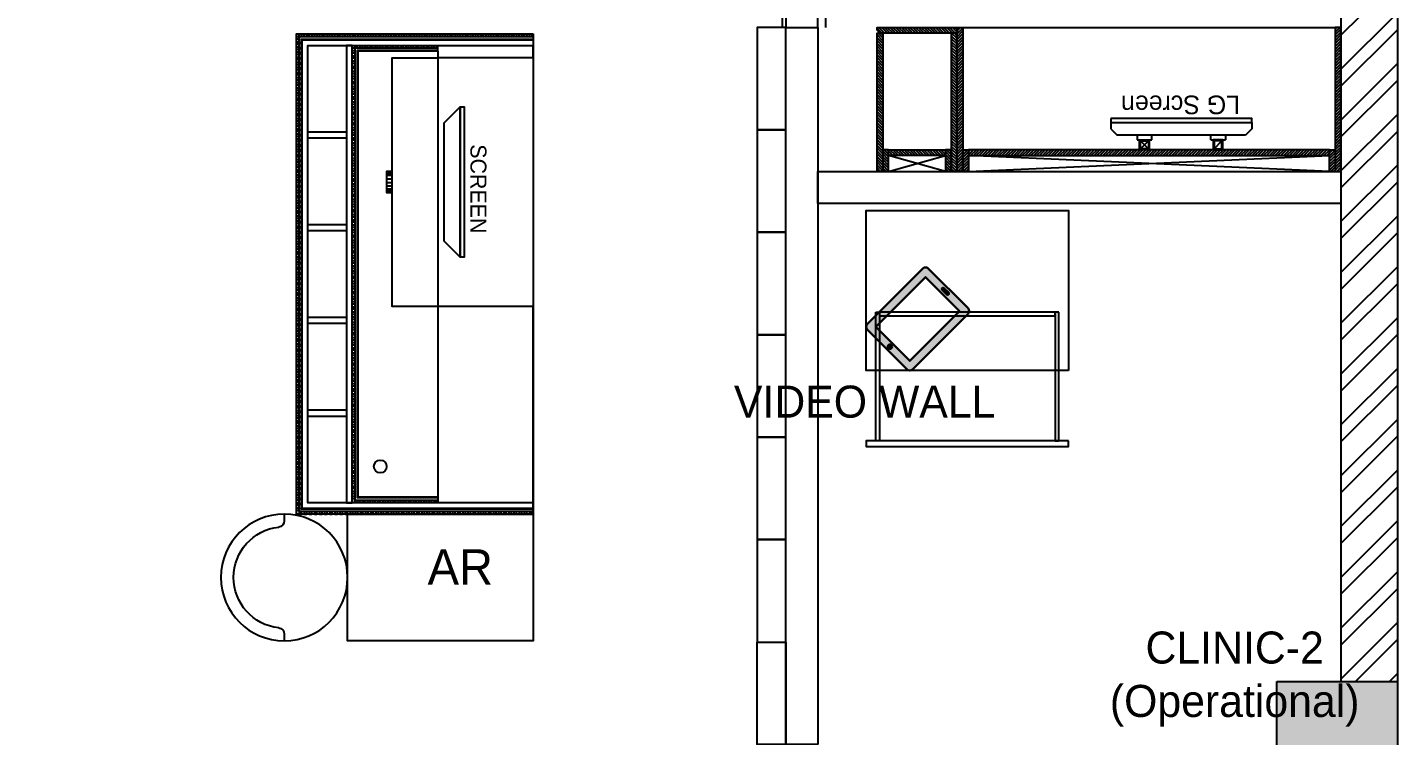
# Model space of a CAD drawing. Header units: millimetres. Extents: x 4444 to 22055, y -867352 to -858363.
# Drawn here: x 17531 to 21814, y -862968 to -860756 of the extents above; entities that cross this region are included whole.
import ezdxf

# ---------------------------------------------------------------- set-up
doc = ezdxf.new("R2010")
doc.units = ezdxf.units.MM
for name, pattern in [('a_p6_plan_L18$0$HIDDEN', [0]), ('ACAD_ISO03W100', [0]), ('HIDDEN2', [0]), ('ZIGZAG', [0])]:
    doc.linetypes.add(name, pattern=pattern)
for name, color, linetype in [('A-WALL-MASY', 1, 'Continuous'), ('Column', 243, 'Continuous'), ('Column hatch', 8, 'Continuous'), ('curtain', 144, 'Continuous'), ('dimensions', 149, 'Continuous'), ('Floor-Unit', 1, 'Continuous'), ('LENS_CURTAIN', 5, 'a_p6_plan_L18$0$HIDDEN'), ('LENS_FURNITURE', 13, 'Continuous'), ('LENS_PARTITION', 21, 'Continuous'), ('LENS_TEXT', 31, 'HIDDEN2'), ('LK-FLUTTED FINISH', 20, 'Continuous'), ('LN-ELEVATION-1', 81, 'Continuous'), ('LN-ELEVATION-2', 103, 'Continuous'), ('LN-ELEVATION-3', 125, 'a_p6_plan_L18$0$HIDDEN'), ('LN-ELEVATION-5', 167, 'Continuous'), ('LN-HATCH', 251, 'Continuous'), ('Screen', 1, 'Continuous'), ('Text Format', 7, 'Continuous'), ('TV', 3, 'Continuous'), ('wall hatch', 22, 'Continuous')]:
    doc.layers.add(name, color=color, linetype=linetype)
pattern_1 = [(44.99999999999998, (35858.5, -100655.3575484328), (-4.41941738241592, 4.419417382415923), [])]

# ---------------------------------------------------------------- blocks, each defined once
blk = doc.blocks.new('awefqwf')
at = {"layer": 'Column hatch'}
h = blk.add_hatch(color=256, dxfattribs=at)
h.dxf.hatch_style = 1
h.paths.add_polyline_path([(-4403, -8989), (-3393, -8989), (-3393, -8439), (-4403, -8439)])
h.paths.add_polyline_path([(-377, -4885), (0, -4885), (0, -4436), (-377, -4436)])
h.paths.add_polyline_path([(-684, -443), (0, -443), (0, 0), (-684, 0)])
h.paths.add_polyline_path([(-4254, -582), (-3474, -582), (-3474, 0), (-4254, 0)])
h.paths.add_polyline_path([(-9029, -617), (-8338, -617), (-8338, 0), (-9029, 0)])
h.paths.add_polyline_path([(-13667, -615), (-12948, -615), (-12948, -2.328306e-10), (-13667, -2.328306e-10)])
h.paths.add_polyline_path([(-13655, -6646), (-13124, -6646), (-13124, -6185), (-13655, -6185)])
at = {"layer": 'wall hatch'}
h = blk.add_hatch(dxfattribs=at)
h.set_pattern_fill('ANSI32', color=256, scale=300, angle=-0.1300000000000173)
h.set_pattern_definition([(44.86999999999998, (-16178221.8551124, 1096019.62059955), (-79.36881615726077, 79.72980008625973), []), (44.86999999999998, (-16178168.82224041, 1096019.500271574), (-79.36881615726077, 79.72980008625973), [])])
h.paths.add_polyline_path([(-13124, -6636), (-8523, -6636), (-8523, -6455), (-6255, -6455), (-6255, -7141), (-5150, -7141), (-5150, -8989), (-4403, -8989), (-4403, -8776), (-4920, -8776), (-4920, -7019), (-4275, -7019), (-4275, -6225), (-4375, -6225), (-4375, -6911), (-6025, -6911), (-6025, -6225), (-8753, -6225), (-8753, -6406), (-13124, -6406)])
h.paths.add_polyline_path([(-3615, -8439), (-3393, -8439), (-3393, -6225), (-3615, -6225)])
h.paths.add_polyline_path([(-3393, -8989), (0, -8989), (0, -4885), (-230, -4885), (-230, -8759), (-3393, -8759)])
h.paths.add_polyline_path([(-177, -4436), (0, -4436), (0, -443), (-177, -443)])
h.paths.add_polyline_path([(-8338, -286), (-4254, -286), (-4254, 0), (-8338, 0)])
h.paths.add_polyline_path([(-12948, -307), (-9029, -307), (-9029, 0), (-12948, -2.328306e-10)])
h.paths.add_polyline_path([(-3474, -230), (-684, -230), (-684, 0), (-3474, 0)])
at = {"layer": 'A-WALL-MASY'}
for p, q in [((-177, -443), (-177, -4436)), ((0, -443), (0, -4436))]:
    blk.add_line(p, q, dxfattribs=at)
at = {"layer": 'Column'}
blk.add_lwpolyline([(-377, -4436), (0, -4436), (0, -4885), (-377, -4885)], close=True, dxfattribs=at)
blk = doc.blocks.new('Chair')
at = {"layer": 'Floor-Unit', "ltscale": 100}
for p, q in [((587017.1812756595, -21249.19291745766), (586990.7880734093, -21249.19291745766)), ((587490.7880734095, -21249.19291745766), (587464.3948711595, -21249.19291745766))]:
    blk.add_line(p, q, dxfattribs=at)
blk.add_circle((587240.7880734095, -21249.19291745771), 250, dxfattribs=at)
for centre, radius, start, end in [((587017.1812756595, -21274.19291745767), 25, 6.37937020842336, 90), ((587464.3948711595, -21274.19291745767), 25, 90, 173.6206297915766), ((587240.7880734095, -21249.19291745771), 200, 186.3793702084324, 353.6206297915686)]:
    blk.add_arc(centre, radius, start, end, dxfattribs=at)
blk = doc.blocks.new('POS1500')
at = {"layer": 'Defpoints'}
blk.add_lwpolyline([(-749.9999999962783, 298.0000000006077), (749.9999999999962, 298.0000000006077), (750, -442), (-749.9999999962747, -442)], close=True, dxfattribs=at)
at = {"layer": 'LN-ELEVATION-1', "ltscale": 0.5}
for points in [[(-695.9999999981374, 0), (-713.9999999962746, 0)], [(-705.9999999981374, 0), (-705.9999999981374, -260), (706, -260), (706, 0)], [(-697.9999999981374, 0), (-697.9999999981374, -252), (698, -252), (698, 0)], [(-695.9999999981374, 0), (-695.9999999981374, -250), (696, -250), (696, 0)], [(-695.9999999981374, 0), (696, 0)], [(696, 0), (714, 0)]]:
    blk.add_lwpolyline(points, dxfattribs=at)
for points in [[(714, 0), (714, -4), (706, -4), (706, 0)], [(-706, -4), (-706, -12), (-714, -12), (-714, -4)], [(-706, -20), (-706, -28), (-714, -28), (-714, -20)], [(-706, -36), (-706, -44), (-714, -44), (-714, -36)], [(714, -12), (714, -20), (706, -20), (706, -12)], [(714, -28), (714, -36), (706, -36), (706, -28)], [(-706, -52), (-706, -60), (-714, -60), (-714, -52)], [(-706, -68), (-706, -76), (-714, -76), (-714, -68)], [(-706, -84), (-706, -92), (-714, -92), (-714, -84)], [(713.9999996032566, -44), (713.9999996032566, -52), (705.9999996032566, -52), (705.9999996032566, -44)], [(714, -60), (714, -68), (706, -68), (706, -60)], [(714, -76), (714, -84), (706, -84), (706, -76)], [(-706, -100), (-706, -108), (-714, -108), (-714, -100)], [(-706, -116), (-706, -124), (-714, -124), (-714, -116)], [(713.9999996032566, -92), (713.9999996032566, -100), (705.9999996032566, -100), (705.9999996032566, -92)], [(714, -108), (714, -116), (706, -116), (706, -108)], [(714, -124), (714, -132), (706, -132), (706, -124)], [(-706, -132), (-706, -140), (-714, -140), (-714, -132)], [(-706, -148), (-706, -156), (-714, -156), (-714, -148)], [(-706, -164), (-706, -172), (-714, -172), (-714, -164)], [(713.9999996032566, -140), (713.9999996032566, -148), (705.9999996032566, -148), (705.9999996032566, -140)], [(714, -156), (714, -164), (706, -164), (706, -156)], [(-706, -180), (-706, -188), (-714, -188), (-714, -180)], [(-706, -196), (-706, -204), (-714, -204), (-714, -196)], [(-706, -212), (-706, -220), (-714, -220), (-714, -212)], [(714, -172), (714, -180), (706, -180), (706, -172)], [(713.9999996032566, -188), (713.9999996032566, -196), (705.9999996032566, -196), (705.9999996032566, -188)], [(714, -204), (714, -212), (706, -212), (706, -204)], [(-706, -228), (-706, -236), (-714, -236), (-714, -228)], [(-706, -244), (-706, -252), (-714, -252), (-714, -244)], [(714, -220), (714, -228), (706, -228), (706, -220)], [(713.9999996032566, -236), (713.9999996032566, -244), (705.9999996032566, -244), (705.9999996032566, -236)], [(713.9999996032566, -252), (713.9999996032566, -260), (705.9999996032566, -260), (705.9999996032566, -252)], [(-706, -260), (-706, -268), (-714, -268), (-714, -260)], [(-690.0000000018626, -260), (-690.0000000018626, -268), (-698.0000000018626, -268), (-698.0000000018626, -260)], [(-674.0000000055879, -260), (-674.0000000055879, -268), (-682.0000000055879, -268), (-682.0000000055879, -260)], [(-658.0000000093132, -260), (-658.0000000093132, -268), (-666.0000000093132, -268), (-666.0000000093132, -260)], [(-642.0000000130385, -260), (-642.0000000130385, -268), (-650.0000000130385, -268), (-650.0000000130385, -260)], [(-626.0000000167638, -260), (-626.0000000167638, -268), (-634.0000000167638, -268), (-634.0000000167638, -260)], [(-610.000000020489, -260), (-610.000000020489, -268), (-618.000000020489, -268), (-618.000000020489, -260)], [(-594.0000000242143, -260), (-594.0000000242143, -268), (-602.0000000242143, -268), (-602.0000000242143, -260)], [(-578.0000000279397, -260), (-578.0000000279397, -268), (-586.0000000279397, -268), (-586.0000000279397, -260)], [(-562.0000000316649, -260), (-562.0000000316649, -268), (-570.0000000316649, -268), (-570.0000000316649, -260)], [(-546.0000000353901, -260), (-546.0000000353901, -268), (-554.0000000353901, -268), (-554.0000000353901, -260)], [(-530.0000000391155, -260), (-530.0000000391155, -268), (-538.0000000391155, -268), (-538.0000000391155, -260)], [(-514.0000000428408, -260), (-514.0000000428408, -268), (-522.0000000428408, -268), (-522.0000000428408, -260)], [(-498.0000000465661, -260), (-498.0000000465661, -268), (-506.0000000465661, -268), (-506.0000000465661, -260)], [(-482.0000000502914, -260), (-482.0000000502914, -268), (-490.0000000502914, -268), (-490.0000000502914, -260)], [(-466.0000000540167, -260), (-466.0000000540167, -268), (-474.0000000540167, -268), (-474.0000000540167, -260)], [(-450.0000000577419, -260), (-450.0000000577419, -268), (-458.0000000577419, -268), (-458.0000000577419, -260)], [(-434.0000000614672, -260), (-434.0000000614672, -268), (-442.0000000614672, -268), (-442.0000000614672, -260)], [(-418.0000000651926, -260), (-418.0000000651926, -268), (-426.0000000651926, -268), (-426.0000000651926, -260)], [(-402.0000000689178, -260), (-402.0000000689178, -268), (-410.0000000689179, -268), (-410.0000000689179, -260)], [(-386.0000000726432, -260), (-386.0000000726432, -268), (-394.0000000726432, -268), (-394.0000000726432, -260)], [(-370.0000000763684, -260), (-370.0000000763684, -268), (-378.0000000763684, -268), (-378.0000000763684, -260)], [(-354.0000000800938, -260), (-354.0000000800938, -268), (-362.0000000800938, -268), (-362.0000000800938, -260)], [(-338.000000083819, -260), (-338.000000083819, -268), (-346.000000083819, -268), (-346.000000083819, -260)], [(-322.0000000875443, -260), (-322.0000000875443, -268), (-330.0000000875443, -268), (-330.0000000875443, -260)], [(-306.0000000912696, -260), (-306.0000000912696, -268), (-314.0000000912696, -268), (-314.0000000912696, -260)], [(-290.0000000949949, -260), (-290.0000000949949, -268), (-298.0000000949949, -268), (-298.0000000949949, -260)], [(-274.0000000987202, -260), (-274.0000000987202, -268), (-282.0000000987202, -268), (-282.0000000987202, -260)], [(-258.0000001024455, -260), (-258.0000001024455, -268), (-266.0000001024455, -268), (-266.0000001024455, -260)], [(-242.0000001061708, -260), (-242.0000001061708, -268), (-250.0000001061708, -268), (-250.0000001061708, -260)], [(-226.0000001098961, -260), (-226.0000001098961, -268), (-234.0000001098961, -268), (-234.0000001098961, -260)], [(-210.0000001136213, -260), (-210.0000001136213, -268), (-218.0000001136213, -268), (-218.0000001136213, -260)], [(-194.0000001173466, -260), (-194.0000001173466, -268), (-202.0000001173467, -268), (-202.0000001173467, -260)], [(-178.0000001210719, -260), (-178.0000001210719, -268), (-186.0000001210719, -268), (-186.0000001210719, -260)], [(-162.0000001247972, -260), (-162.0000001247972, -268), (-170.0000001247972, -268), (-170.0000001247972, -260)], [(-146.0000001285225, -260), (-146.0000001285225, -268), (-154.0000001285225, -268), (-154.0000001285225, -260)], [(-130.0000001322478, -260), (-130.0000001322478, -268), (-138.0000001322478, -268), (-138.0000001322478, -260)], [(-114.0000001359731, -260), (-114.0000001359731, -268), (-122.0000001359731, -268), (-122.0000001359731, -260)], [(-98.00000013969839, -260), (-98.00000013969839, -268), (-106.0000001396984, -268), (-106.0000001396984, -260)], [(-82.00000014342368, -260), (-82.00000014342368, -268), (-90.00000014342368, -268), (-90.00000014342368, -260)], [(-66.00000014714897, -260), (-66.00000014714897, -268), (-74.00000014714897, -268), (-74.00000014714897, -260)], [(-50.00000015087426, -260), (-50.00000015087426, -268), (-58.00000015087426, -268), (-58.00000015087426, -260)], [(-34.00000015459955, -260), (-34.00000015459955, -268), (-42.00000015459955, -268), (-42.00000015459955, -260)], [(-18.00000015832484, -260), (-18.00000015832484, -268), (-26.00000015832484, -268), (-26.00000015832484, -260)], [(-2.000000162050127, -260), (-2.000000162050127, -268), (-10.00000016205013, -268), (-10.00000016205013, -260)], [(13.99999983422458, -260), (13.99999983422458, -268), (5.999999834224581, -268), (5.999999834224581, -260)], [(29.99999983049929, -260), (29.99999983049929, -268), (21.99999983049929, -268), (21.99999983049929, -260)], [(45.999999826774, -260), (45.999999826774, -268), (37.999999826774, -268), (37.999999826774, -260)], [(61.99999982304871, -260), (61.99999982304871, -268), (53.99999982304871, -268), (53.99999982304871, -260)], [(77.99999981932342, -260), (77.99999981932342, -268), (69.99999981932342, -268), (69.99999981932342, -260)], [(93.99999981559814, -260), (93.99999981559814, -268), (85.99999981559813, -268), (85.99999981559813, -260)], [(109.9999998118728, -260), (109.9999998118728, -268), (101.9999998118728, -268), (101.9999998118728, -260)], [(125.9999998081475, -260), (125.9999998081475, -268), (117.9999998081475, -268), (117.9999998081475, -260)], [(141.9999998044222, -260), (141.9999998044222, -268), (133.9999998044222, -268), (133.9999998044222, -260)], [(157.9999998006969, -260), (157.9999998006969, -268), (149.999999800697, -268), (149.999999800697, -260)], [(173.9999997969716, -260), (173.9999997969716, -268), (165.9999997969717, -268), (165.9999997969717, -260)], [(189.9999997932464, -260), (189.9999997932464, -268), (181.9999997932464, -268), (181.9999997932464, -260)], [(205.9999997895211, -260), (205.9999997895211, -268), (197.9999997895211, -268), (197.9999997895211, -260)], [(221.9999997857958, -260), (221.9999997857958, -268), (213.9999997857958, -268), (213.9999997857958, -260)], [(237.9999997820705, -260), (237.9999997820705, -268), (229.9999997820705, -268), (229.9999997820705, -260)], [(253.9999997783452, -260), (253.9999997783452, -268), (245.9999997783452, -268), (245.9999997783452, -260)], [(269.9999997746199, -260), (269.9999997746199, -268), (261.9999997746199, -268), (261.9999997746199, -260)], [(285.9999997708946, -260), (285.9999997708946, -268), (277.9999997708947, -268), (277.9999997708947, -260)], [(301.9999997671694, -260), (301.9999997671694, -268), (293.9999997671693, -268), (293.9999997671693, -260)], [(317.9999997634441, -260), (317.9999997634441, -268), (309.9999997634441, -268), (309.9999997634441, -260)], [(333.9999997597188, -260), (333.9999997597188, -268), (325.9999997597188, -268), (325.9999997597188, -260)], [(349.9999997559935, -260), (349.9999997559935, -268), (341.9999997559935, -268), (341.9999997559935, -260)], [(365.9999997522682, -260), (365.9999997522682, -268), (357.9999997522682, -268), (357.9999997522682, -260)], [(381.9999997485429, -260), (381.9999997485429, -268), (373.9999997485429, -268), (373.9999997485429, -260)], [(397.9999997448176, -260), (397.9999997448176, -268), (389.9999997448176, -268), (389.9999997448176, -260)], [(413.9999997410923, -260), (413.9999997410923, -268), (405.9999997410923, -268), (405.9999997410923, -260)], [(429.999999737367, -260), (429.999999737367, -268), (421.999999737367, -268), (421.999999737367, -260)], [(445.9999997336417, -260), (445.9999997336417, -268), (437.9999997336417, -268), (437.9999997336417, -260)], [(461.9999997299164, -260), (461.9999997299164, -268), (453.9999997299164, -268), (453.9999997299164, -260)], [(477.9999997261911, -260), (477.9999997261911, -268), (469.9999997261911, -268), (469.9999997261911, -260)], [(493.9999997224658, -260), (493.9999997224658, -268), (485.9999997224658, -268), (485.9999997224658, -260)], [(509.9999997187405, -260), (509.9999997187405, -268), (501.9999997187405, -268), (501.9999997187405, -260)], [(525.9999997150153, -260), (525.9999997150153, -268), (517.9999997150153, -268), (517.9999997150153, -260)], [(541.99999971129, -260), (541.99999971129, -268), (533.99999971129, -268), (533.99999971129, -260)], [(557.9999997075646, -260), (557.9999997075646, -268), (549.9999997075646, -268), (549.9999997075646, -260)], [(573.9999997038394, -260), (573.9999997038394, -268), (565.9999997038394, -268), (565.9999997038394, -260)], [(589.9999997001141, -260), (589.9999997001141, -268), (581.9999997001141, -268), (581.9999997001141, -260)], [(605.9999996963888, -260), (605.9999996963888, -268), (597.9999996963888, -268), (597.9999996963888, -260)], [(621.9999996926636, -260), (621.9999996926636, -268), (613.9999996926636, -268), (613.9999996926636, -260)], [(637.9999996889381, -260), (637.9999996889381, -268), (629.9999996889383, -268), (629.9999996889383, -260)], [(653.9999996852129, -260), (653.9999996852129, -268), (645.9999996852129, -268), (645.9999996852129, -260)], [(669.9999996814876, -260), (669.9999996814876, -268), (661.9999996814876, -268), (661.9999996814876, -260)], [(685.9999996777624, -260), (685.9999996777624, -268), (677.9999996777624, -268), (677.9999996777624, -260)], [(701.9999996740371, -260), (701.9999996740371, -268), (693.9999996740371, -268), (693.9999996740371, -260)]]:
    blk.add_lwpolyline(points, close=True, dxfattribs=at)
at = {"layer": 'LN-ELEVATION-3', "color": 13, "ltscale": 0.5, "true_color": 0xff5252}
for p, q in [((-318.0166578367352, -143), (-318.0166578367352, -161)), ((-316.1554839015007, -143), (-316.1554839015007, -161)), ((-312.1203143764287, -143), (-312.1203143764287, -161)), ((-307.9157681781798, -143), (-307.9157681781798, -161)), ((-297.0096828117966, -143), (-297.0096828117966, -161)), ((-285.5783984493464, -143), (-285.5783984493464, -161)), ((-274.5410133339465, -143), (-274.5410133339465, -161)), ((-264.814656207338, -143), (-264.814656207338, -161)), ((-259.0332000274211, -143), (-259.0332000274211, -161)), ((-256.5952919460833, -143), (-256.5952919460833, -161))]:
    blk.add_line(p, q, dxfattribs=at)
at = {"layer": 'LN-ELEVATION-3', "linetype": 'ByBlock', "ltscale": 0.5}
for points in [[(-741.9999999962747, 294), (-741.9999999962747, 286), (-749.9999999962747, 286), (-749.9999999962747, 294)], [(-741.9999999962747, 278), (-741.9999999962747, 270), (-749.9999999962747, 270), (-749.9999999962747, 278)], [(-741.9999999962747, 262), (-741.9999999962747, 254), (-749.9999999962747, 254), (-749.9999999962747, 262)], [(742, 294), (742, 286), (750, 286), (750, 294)], [(742, 278), (742, 270), (750, 270), (750, 278)], [(742, 262), (742, 254), (750, 254), (750, 262)], [(-741.9999999981374, 246), (-741.9999999981374, 238), (-749.9999999981374, 238), (-749.9999999981374, 246)], [(-741.9999999981374, 230), (-741.9999999981374, 222), (-749.9999999981374, 222), (-749.9999999981374, 230)], [(742, 246), (742, 238), (750, 238), (750, 246)], [(742, 230), (742, 222), (750, 222), (750, 230)], [(-742, 214), (-742, 206), (-750, 206), (-750, 214)], [(-742, 198), (-742, 190), (-750, 190), (-750, 198)], [(-742, 182), (-742, 174), (-750, 174), (-750, 182)], [(742, 214), (742, 206), (750, 206), (750, 214)], [(742, 198), (742, 190), (750, 190), (750, 198)], [(742, 182), (742, 174), (750, 174), (750, 182)], [(-742, 166), (-742, 158), (-750, 158), (-750, 166)], [(-742, 150), (-742, 142), (-750, 142), (-750, 150)], [(-742, 134), (-742, 126), (-750, 126), (-750, 134)], [(742, 166), (742, 158), (750, 158), (750, 166)], [(742, 150), (742, 142), (750, 142), (750, 150)], [(742, 134), (742, 126), (750, 126), (750, 134)], [(-742, 118), (-742, 110), (-750, 110), (-750, 118)], [(-742, 102), (-742, 94), (-750, 94), (-750, 102)], [(-742, 86), (-742, 78), (-750, 78), (-750, 86)], [(742, 118), (742, 110), (750, 110), (750, 118)], [(742, 102), (742, 94), (750, 94), (750, 102)], [(742, 86), (742, 78), (750, 78), (750, 86)], [(-742, 70), (-742, 62), (-750, 62), (-750, 70)], [(-742, 54), (-742, 46), (-750, 46), (-750, 54)], [(742, 70), (742, 62), (750, 62), (750, 70)], [(742, 54), (742, 46), (750, 46), (750, 54)], [(-742, 38), (-742, 30), (-750, 30), (-750, 38)], [(-742, 22), (-742, 14), (-750, 14), (-750, 22)], [(-742, 6), (-742, -2), (-750, -2), (-750, 6)], [(742, 38), (742, 30), (750, 30), (750, 38)], [(742, 22), (742, 14), (750, 14), (750, 22)], [(742, 6), (742, -2), (750, -2), (750, 6)], [(-742, -10), (-742, -18), (-750, -18), (-750, -10)], [(-742, -26), (-742, -34), (-750, -34), (-750, -26)], [(-742, -42), (-742, -50), (-750, -50), (-750, -42)], [(742, -10), (742, -18), (750, -18), (750, -10)], [(742, -26), (742, -34), (750, -34), (750, -26)], [(742, -42), (742, -50), (750, -50), (750, -42)], [(-742, -58), (-742, -66), (-750, -66), (-750, -58)], [(-742, -74), (-742, -82), (-750, -82), (-750, -74)], [(742, -58), (742, -66), (750, -66), (750, -58)], [(742, -74), (742, -82), (750, -82), (750, -74)], [(-742, -90), (-742, -98), (-750, -98), (-750, -90)], [(-742, -106), (-742, -114), (-750, -114), (-750, -106)], [(-742, -122), (-742, -130), (-750, -130), (-750, -122)], [(742, -90), (742, -98), (750, -98), (750, -90)], [(742, -106), (742, -114), (750, -114), (750, -106)], [(742, -122), (742, -130), (750, -130), (750, -122)], [(-742, -138), (-742, -146), (-750, -146), (-750, -138)], [(-742, -154), (-742, -162), (-750, -162), (-750, -154)], [(-742, -170), (-742, -178), (-750, -178), (-750, -170)], [(742, -138), (742, -146), (750, -146), (750, -138)], [(742, -154), (742, -162), (750, -162), (750, -154)], [(742, -170), (742, -178), (750, -178), (750, -170)], [(-742, -186), (-742, -194), (-750, -194), (-750, -186)], [(-742, -202), (-742, -210), (-750, -210), (-750, -202)], [(742, -186), (742, -194), (750, -194), (750, -186)], [(742, -202), (742, -210), (750, -210), (750, -202)], [(-742, -218), (-742, -226), (-750, -226), (-750, -218)], [(-742, -234), (-742, -242), (-750, -242), (-750, -234)], [(-742, -250), (-742, -258), (-750, -258), (-750, -250)], [(742, -218), (742, -226), (750, -226), (750, -218)], [(742, -234), (742, -242), (750, -242), (750, -234)], [(742, -250), (742, -258), (750, -258), (750, -250)], [(-742, -266), (-742, -274), (-750, -274), (-750, -266)], [(-742, -282), (-742, -290), (-750, -290), (-750, -282)], [(-742, -298), (-742, -306), (-750, -306), (-750, -298)], [(714, -268), (-713.9999999981374, -268), (-713.9999999981374, -286), (714, -286)], [(-444.3999999985098, -286), (-424.3999999985098, -286), (-424.3999999985098, -406), (-444.3999999985098, -406)], [(-154.7999999988824, -286), (-134.7999999988824, -286), (-134.7999999988824, -406), (-154.7999999988824, -406)], [(134.800000000745, -286), (154.800000000745, -286), (154.800000000745, -406), (134.800000000745, -406)], [(424.4000000003725, -286), (444.4000000003724, -286), (444.4000000003724, -406), (424.4000000003725, -406)], [(742, -266), (742, -274), (750, -274), (750, -266)], [(742, -282), (742, -290), (750, -290), (750, -282)], [(742, -298), (742, -306), (750, -306), (750, -298)], [(-742, -314), (-742, -322), (-750, -322), (-750, -314)], [(-742, -330), (-742, -338), (-750, -338), (-750, -330)], [(742, -314), (742, -322), (750, -322), (750, -314)], [(742, -330), (742, -338), (750, -338), (750, -330)], [(-742, -346), (-742, -354), (-750, -354), (-750, -346)], [(-742, -362), (-742, -370), (-750, -370), (-750, -362)], [(-742, -378), (-742, -386), (-750, -386), (-750, -378)], [(742, -346), (742, -354), (750, -354), (750, -346)], [(742, -362), (742, -370), (750, -370), (750, -362)], [(742, -378), (742, -386), (750, -386), (750, -378)], [(-742, -394), (-742, -402), (-750, -402), (-750, -394)], [(-742, -410), (-742, -418), (-750, -418), (-750, -410)], [(-742, -426), (-742, -434), (-750, -434), (-750, -426)], [(742, -394), (742, -402), (750, -402), (750, -394)], [(742, -410), (742, -418), (750, -418), (750, -410)], [(742, -426), (742, -434), (750, -434), (750, -426)], [(-734, -434), (-734, -442), (-742, -442), (-742, -434)], [(-718, -434), (-718, -442), (-726, -442), (-726, -434)], [(-702, -434), (-702, -442), (-710, -442), (-710, -434)], [(-686, -434), (-686, -442), (-694, -442), (-694, -434)], [(-670, -434), (-670, -442), (-678, -442), (-678, -434)], [(-654, -434), (-654, -442), (-662, -442), (-662, -434)], [(-638, -434), (-638, -442), (-646, -442), (-646, -434)], [(-622, -434), (-622, -442), (-630, -442), (-630, -434)], [(-606, -434), (-606, -442), (-614, -442), (-614, -434)], [(-590, -434), (-590, -442), (-598, -442), (-598, -434)], [(-574, -434), (-574, -442), (-582, -442), (-582, -434)], [(-558, -434), (-558, -442), (-566, -442), (-566, -434)], [(-542, -434), (-542, -442), (-550, -442), (-550, -434)], [(-526, -434), (-526, -442), (-534, -442), (-534, -434)], [(-510, -434), (-510, -442), (-518, -442), (-518, -434)], [(-494, -434), (-494, -442), (-502, -442), (-502, -434)], [(-478, -434), (-478, -442), (-486, -442), (-486, -434)], [(-462, -434), (-462, -442), (-470, -442), (-470, -434)], [(-446, -434), (-446, -442), (-454, -442), (-454, -434)], [(-430, -434), (-430, -442), (-438, -442), (-438, -434)], [(-414, -434), (-414, -442), (-422, -442), (-422, -434)], [(-398, -434), (-398, -442), (-406, -442), (-406, -434)], [(-382, -434), (-382, -442), (-390, -442), (-390, -434)], [(-366, -434), (-366, -442), (-374, -442), (-374, -434)], [(-350, -434), (-350, -442), (-358, -442), (-358, -434)], [(-334, -434), (-334, -442), (-342, -442), (-342, -434)], [(-318, -434), (-318, -442), (-326, -442), (-326, -434)], [(-302, -434), (-302, -442), (-310, -442), (-310, -434)], [(-286, -434), (-286, -442), (-294, -442), (-294, -434)], [(-270, -434), (-270, -442), (-278, -442), (-278, -434)], [(-254, -434), (-254, -442), (-262, -442), (-262, -434)], [(-238, -434), (-238, -442), (-246, -442), (-246, -434)], [(-222, -434), (-222, -442), (-230, -442), (-230, -434)], [(-206, -434), (-206, -442), (-214, -442), (-214, -434)], [(-190, -434), (-190, -442), (-198, -442), (-198, -434)], [(-174, -434), (-174, -442), (-182, -442), (-182, -434)], [(-158, -434), (-158, -442), (-166, -442), (-166, -434)], [(-142, -434), (-142, -442), (-150, -442), (-150, -434)], [(-126, -434), (-126, -442), (-134, -442), (-134, -434)], [(-110, -434), (-110, -442), (-118, -442), (-118, -434)], [(-94, -434), (-94, -442), (-102, -442), (-102, -434)], [(-78, -434), (-78, -442), (-86, -442), (-86, -434)], [(-62, -434), (-62, -442), (-70, -442), (-70, -434)], [(-46, -434), (-46, -442), (-54, -442), (-54, -434)], [(-30, -434), (-30, -442), (-38, -442), (-38, -434)], [(-14, -434), (-14, -442), (-22, -442), (-22, -434)], [(2, -434), (2, -442), (-6, -442), (-6, -434)], [(18, -434), (18, -442), (10, -442), (10, -434)], [(34, -434), (34, -442), (26, -442), (26, -434)], [(50, -434), (50, -442), (42, -442), (42, -434)], [(66, -434), (66, -442), (58, -442), (58, -434)], [(82, -434), (82, -442), (74, -442), (74, -434)], [(98, -434), (98, -442), (90, -442), (90, -434)], [(114, -434), (114, -442), (106, -442), (106, -434)], [(130, -434), (130, -442), (122, -442), (122, -434)], [(146, -434), (146, -442), (138, -442), (138, -434)], [(162, -434), (162, -442), (154, -442), (154, -434)], [(178, -434), (178, -442), (170, -442), (170, -434)], [(194, -434), (194, -442), (186, -442), (186, -434)], [(210, -434), (210, -442), (202, -442), (202, -434)], [(226, -434), (226, -442), (218, -442), (218, -434)], [(242, -434), (242, -442), (234, -442), (234, -434)], [(258, -434), (258, -442), (250, -442), (250, -434)], [(274, -434), (274, -442), (266, -442), (266, -434)], [(290, -434), (290, -442), (282, -442), (282, -434)], [(306, -434), (306, -442), (298, -442), (298, -434)], [(322, -434), (322, -442), (314, -442), (314, -434)], [(338, -434), (338, -442), (330, -442), (330, -434)], [(354, -434), (354, -442), (346, -442), (346, -434)], [(370, -434), (370, -442), (362, -442), (362, -434)], [(386, -434), (386, -442), (378, -442), (378, -434)], [(402, -434), (402, -442), (394, -442), (394, -434)], [(418, -434), (418, -442), (410, -442), (410, -434)], [(434, -434), (434, -442), (426, -442), (426, -434)], [(450, -434), (450, -442), (442, -442), (442, -434)], [(466, -434), (466, -442), (458, -442), (458, -434)], [(482, -434), (482, -442), (474, -442), (474, -434)], [(498, -434), (498, -442), (490, -442), (490, -434)], [(514, -434), (514, -442), (506, -442), (506, -434)], [(530, -434), (530, -442), (522, -442), (522, -434)], [(546, -434), (546, -442), (538, -442), (538, -434)], [(562, -434), (562, -442), (554, -442), (554, -434)], [(578, -434), (578, -442), (570, -442), (570, -434)], [(594, -434), (594, -442), (586, -442), (586, -434)], [(610, -434), (610, -442), (602, -442), (602, -434)], [(626, -434), (626, -442), (618, -442), (618, -434)], [(642, -434), (642, -442), (634, -442), (634, -434)], [(658, -434), (658, -442), (650, -442), (650, -434)], [(674, -434), (674, -442), (666, -442), (666, -434)], [(690, -434), (690, -442), (682, -442), (682, -434)], [(706, -434), (706, -442), (698, -442), (698, -434)], [(722, -434), (722, -442), (714, -442), (714, -434)], [(738, -434), (738, -442), (730, -442), (730, -434)]]:
    blk.add_lwpolyline(points, close=True, dxfattribs=at)
for points in [[(742, 298), (742, -434), (-742, -434), (-741.9999999962747, 298)], [(-741.9999999962747, 298), (-713.9999999962746, 298)], [(734, 298), (734, -426), (-734, -426), (-733.9999999962746, 298)], [(732, 298), (732, -424), (-732, -424), (-731.9999999962747, 298)], [(-676, 298), (-713.9999999962746, 298)], [(714, 298), (714, -406), (-714, -406), (-713.9999999962746, 298)], [(-676, 298), (-676, 0)], [(714, 298.0000000011642), (101, 298.0000000006985)], [(742, 298), (714, 298)]]:
    blk.add_lwpolyline(points, dxfattribs=at)
at = {"layer": 'LN-ELEVATION-3', "ltscale": 0.5}
blk.add_lwpolyline([(101, 298.0000000006985), (101, 0)], dxfattribs=at)
at = {"layer": 'LN-ELEVATION-3', "color": 13, "ltscale": 0.5, "true_color": 0xff5252}
for points in [[(-52.5, 69.94398226519115), (-522.5, 69.94398226519115), (-522.5, 81.94398226519115), (-52.5, 81.94398226519115)], [(-102.5, 19.94398226519115), (-472.5, 19.94398226519115), (-522.5, 69.94398226519115), (-52.5, 69.94398226519115)], [(-255, -143), (-320, -143), (-320, -161), (-255, -161)]]:
    blk.add_lwpolyline(points, close=True, dxfattribs=at)
blk.add_lwpolyline([(101, 0), (101, -143), (-676, -143), (-676, 0)], dxfattribs=at)
blk.add_circle((601, -180.0994427369442), 20, dxfattribs=at)
at = {"layer": 'LN-ELEVATION-5', "ltscale": 0.5}
blk.add_lwpolyline([(-676, 298), (101, 298.0000000006985)], dxfattribs=at)
at = {"layer": 'LN-ELEVATION-3', "color": 13, "ltscale": 0.5, "true_color": 0xff5252, "insert": (-405.5994535386562, 151.776373407105), "char_height": 50, "attachment_point": 1}
blk.add_mtext_dynamic_manual_height_columns('SCREEN', width=12804.14671268733, gutter_width=12.5, heights=[0], dxfattribs=at)
blk = doc.blocks.new('CLINIC - CABINET SINK')
at = {"layer": 'LN-HATCH', "ltscale": 0.5}
h = blk.add_hatch(dxfattribs=at)
h.set_pattern_fill('ANSI31', color=256, scale=2)
h.set_pattern_definition([(45, (4052861.500382861, 1708016.355767586), (-4.490128060534575, 4.490128060534575), [])])
h.paths.add_polyline_path([(-563.359543572413, 156.9999999999999), (564.640456427587, 156.9999999999999), (564.640456427587, 174.9999999999999), (-563.359543572413, 174.9999999999999)])
h.paths.add_polyline_path([(582.6404564275869, 225), (600.6404564275869, 225), (600.6404564275869, -225), (582.6404564275869, -225)])
h.paths.add_polyline_path([(564.640456427587, 225), (582.6404564275869, 225), (582.6404564275869, 156.9999999999999), (564.640456427587, 156.9999999999999)])
h.paths.add_polyline_path([(-581.359543572413, 225), (-599.359543572413, 225), (-599.359543572413, -225), (-581.359543572413, -225)])
h.paths.add_polyline_path([(-581.359543572413, 225), (-563.359543572413, 225), (-563.359543572413, 156.9999999999999), (-581.359543572413, 156.9999999999999)])
at = {"layer": 'LN-ELEVATION-1', "ltscale": 0.5}
for points in [[(-581.359543572413, 225), (-599.359543572413, 225), (-599.359543572413, -225), (-581.359543572413, -225)], [(-581.359543572413, 225), (-563.359543572413, 225), (-563.359543572413, 156.9999999999999), (-581.359543572413, 156.9999999999999)], [(564.640456427587, 225), (582.6404564275869, 225), (582.6404564275869, 156.9999999999999), (564.640456427587, 156.9999999999999)], [(582.6404564275869, 225), (600.6404564275869, 225), (600.6404564275869, -225), (582.6404564275869, -225)], [(-563.359543572413, 156.9999999999999), (564.640456427587, 156.9999999999999), (564.640456427587, 174.9999999999999), (-563.359543572413, 174.9999999999999)]]:
    blk.add_lwpolyline(points, close=True, dxfattribs=at)
at = {"layer": 'LN-ELEVATION-2', "ltscale": 0.5}
blk.add_line((582.6404564275869, -225), (-581.359543572413, -225), dxfattribs=at)
at = {"layer": 'LN-HATCH', "ltscale": 0.5}
for p, q in [((564.640456427587, 225), (-563.359543572413, 174.9999999999999)), ((-563.359543572413, 225), (564.640456427587, 174.9999999999999))]:
    blk.add_line(p, q, dxfattribs=at)
blk = doc.blocks.new('CLINIC - MOP CLOSET')
at = {"layer": 'LN-HATCH', "ltscale": 0.5}
h = blk.add_hatch(dxfattribs=at)
h.set_pattern_fill('ANSI31', color=256, scale=50, angle=360)
h.set_pattern_definition(pattern_1)
h.paths.add_polyline_path([(-106.3595435724128, 216), (-124.3595435724128, 216), (-124.3595435724128, -216), (-106.3595435724128, -216)])
h = blk.add_hatch(dxfattribs=at)
h.set_pattern_fill('ANSI31', color=256, scale=50, angle=360)
h.set_pattern_definition(pattern_1)
h.paths.add_polyline_path([(-106.3595435724128, 216), (-88.3595435724128, 216), (-88.3595435724128, 148), (-106.3595435724128, 148)])
h = blk.add_hatch(dxfattribs=at)
h.set_pattern_fill('ANSI31', color=256, scale=50, angle=360)
h.set_pattern_definition(pattern_1)
h.paths.add_polyline_path([(89.6404564275872, 216), (107.6404564275872, 216), (107.6404564275872, 148), (89.6404564275872, 148)])
h = blk.add_hatch(dxfattribs=at)
h.set_pattern_fill('ANSI31', color=256, scale=50, angle=360)
h.set_pattern_definition(pattern_1)
h.paths.add_polyline_path([(107.6404564275872, 216), (125.6404564275872, 216), (125.6404564275872, -216), (107.6404564275872, -216)])
h = blk.add_hatch(dxfattribs=at)
h.set_pattern_fill('ANSI31', color=256, scale=50, angle=360)
h.set_pattern_definition(pattern_1)
h.paths.add_polyline_path([(-88.3595435724128, 148), (89.6404564275872, 148), (89.6404564275872, 166), (-88.3595435724128, 166)])
h = blk.add_hatch(dxfattribs=at)
h.set_pattern_fill('ANSI31', color=256, scale=50, angle=360)
h.set_pattern_definition([(44.99999999999998, (35894.5, -101037.3575484328), (-4.41941738241592, 4.419417382415923), [])])
h.paths.add_polyline_path([(-115.3595435724055, -216), (-124.3595435724128, -225), (-124.3595435724128, -234), (125.6404564275872, -234), (125.6404564275872, -216)])
at = {"layer": 'LN-ELEVATION-1', "ltscale": 0.5}
for points in [[(-106.3595435724128, 216), (-124.3595435724128, 216), (-124.3595435724128, -216), (-106.3595435724128, -216)], [(-106.3595435724128, 216), (-88.3595435724128, 216), (-88.3595435724128, 148), (-106.3595435724128, 148)], [(89.6404564275872, 216), (107.6404564275872, 216), (107.6404564275872, 148), (89.6404564275872, 148)], [(107.6404564275872, 216), (125.6404564275872, 216), (125.6404564275872, -216), (107.6404564275872, -216)], [(-88.3595435724128, 148), (89.6404564275872, 148), (89.6404564275872, 166), (-88.3595435724128, 166)], [(-124.3595435724128, -225), (-124.3595435724128, -234), (125.6404564275872, -234), (125.6404564275872, -216), (-115.3595435724128, -216)]]:
    blk.add_lwpolyline(points, close=True, dxfattribs=at)
at = {"layer": 'LN-HATCH', "ltscale": 0.5}
for p, q in [((89.6404564275872, 216), (-88.3595435724128, 166)), ((-88.3595435724128, 216), (89.6404564275872, 166))]:
    blk.add_line(p, q, dxfattribs=at)
blk = doc.blocks.new('servgewrgtrs')
at = {"layer": 'LENS_FURNITURE', "true_color": 0xc7c8ca}
h = blk.add_hatch(color=9, dxfattribs=at)
h.dxf.hatch_style = 1
edge = h.paths.add_edge_path()
edge.add_line((-8.54246803093703, -981.967020192067), (115.9083254579454, -857.5162267031847))
edge.add_arc((107.4230440836399, -849.030945328879), 12.00000000009463, 315, 405)
edge.add_line((115.9083254579454, -840.5456639545736), (-58.03994271345435, -666.5973957831739))
edge.add_arc((-66.52522408775982, -675.0826771574793), 12.00000000009463, 45.00000000000002, 135)
edge.add_line((-75.01050546206531, -666.5973957831739), (-199.4612989509478, -791.0481892720563))
edge.add_arc((-190.9760175766423, -799.5334706454305), 11.99999999943609, 135.0000000031443, 225.0000000031443)
edge.add_line((-199.4612989500165, -808.0187520197359), (-25.5130307786167, -981.9670201911359))
edge.add_arc((-17.0277494043112, -973.4817388177615), 11.99999999943609, 224.9999999968557, 314.9999999968557)
h.paths.add_polyline_path([(-17.02774940524252, -955.0969625067663), (89.03826777357607, -849.0309453279477), (-66.52522408775982, -693.4674534666119), (-172.5912412665784, -799.5334706454305)], flags=16)
edge = h.paths.add_edge_path(flags=16)
edge.add_line((-138.2965623782947, -741.9042679787381), (-124.1544267544522, -727.7621323548956))
edge.add_arc((-121.3259996296838, -730.5905594796641), 4.000000000031544, 45, 135, ccw=False)
edge.add_arc((-121.3259996296838, -730.5905594796641), 4.000000000031544, -45, 45, ccw=False)
edge.add_line((-118.4975725049153, -733.4189866044326), (-132.6397081287578, -747.561122228275))
edge.add_arc((-135.4681352535263, -744.7326951035066), 4.000000000031544, 225, 315, ccw=False)
edge.add_arc((-135.4681352535263, -744.7326951035066), 4.000000000031544, 135, 225, ccw=False)
edge = h.paths.add_edge_path(flags=16)
edge.add_arc((44.84409394953398, -910.9027886827243), 7, 0, 360)
at = {"layer": 'LENS_FURNITURE', "lineweight": 0, "true_color": 0x939598}
h = blk.add_hatch(dxfattribs=at)
h.set_pattern_fill('ANSI31', color=252, scale=10, angle=405)
h.set_pattern_definition([(90, (-3772352.875833935, -3684050.327587578), (-1.25, 2e-16), [])])
edge = h.paths.add_edge_path()
edge.add_line((-138.2965623782947, -741.9042679787381), (-124.1544267544522, -727.7621323548956))
edge.add_arc((-121.3259996296838, -730.5905594796641), 4.000000000031544, 45, 135, ccw=False)
edge.add_arc((-121.3259996296838, -730.5905594796641), 4.000000000031544, -45, 45, ccw=False)
edge.add_line((-118.4975725049153, -733.4189866044326), (-132.6397081287578, -747.561122228275))
edge.add_arc((-135.4681352535263, -744.7326951035066), 4.000000000031544, 225, 315, ccw=False)
edge.add_arc((-135.4681352535263, -744.7326951035066), 4.000000000031544, 135, 225, ccw=False)
edge = h.paths.add_edge_path()
edge.add_arc((44.84409394953398, -910.9027886827243), 7, 0, 360)
at = {"layer": 'LENS_FURNITURE'}
blk.add_lwpolyline([(119.4230440827086, -352.4817388160154), (119.4230440827086, -985.4817388160155), (-380.5769559172913, -985.4817388160155), (-380.5769559172913, -352.4817388160154)], close=True, dxfattribs=at)
at = {"layer": 'LENS_FURNITURE', "color": 146, "true_color": 0x105689}
for points in [[(-63.4640948921442, -382.4817388160154), (-63.4640948921442, -394.4817388160154), (338.5359051078558, -394.4817388160154), (338.5359051078558, -382.4817388160154)], [(338.5359051078558, -352.4817388160154), (338.5359051078558, -985.4817388160155), (356.5359051078558, -985.4817388160155), (356.5359051078558, -352.4817388160154)], [(-63.4640948921442, -394.4817388160154), (-63.4640948921442, -943.4817388160153), (-51.4640948921442, -943.4817388160153), (-51.4640948921442, -394.4817388160154)], [(-63.4640948921442, -955.4817388160154), (-63.4640948921442, -943.4817388160153), (338.5359051078558, -943.4817388160153), (338.5359051078558, -955.4817388160154)]]:
    blk.add_lwpolyline(points, close=True, dxfattribs=at)
at = {"layer": 'LENS_FURNITURE', "color": 18, "lineweight": 30, "true_color": 0x000000}
for points in [[(-8.54246803093703, -981.967020192067), (115.9083254579454, -857.5162267031847, 0.4142135623730951), (115.9083254579454, -840.5456639545736), (-58.03994271345434, -666.5973957831739, 0.4142135623730951), (-75.01050546206531, -666.5973957831739), (-199.4612989509478, -791.0481892720563, 0.4142135623730951), (-199.4612989500165, -808.0187520197359), (-25.51303077861669, -981.9670201911359, 0.4142135623730951)], [(-138.2965623782947, -741.9042679787381), (-124.1544267544522, -727.7621323548956, -0.4142135623730951), (-118.4975725049153, -727.7621323548956), (-118.4975725049153, -727.7621323548956, -0.4142135623730951), (-118.4975725049153, -733.4189866044326), (-132.6397081287578, -747.561122228275, -0.4142135623730951), (-138.2965623782947, -747.561122228275), (-138.2965623782947, -747.561122228275, -0.4142135623730951)]]:
    blk.add_lwpolyline(points, format="xyb", close=True, dxfattribs=at)
blk.add_lwpolyline([(-17.02774940524252, -955.0969625067663), (89.03826777357607, -849.0309453279477), (-66.52522408775982, -693.4674534666119), (-172.5912412665784, -799.5334706454305)], close=True, dxfattribs=at)
blk.add_circle((44.84409394953398, -910.9027886827243), 7, dxfattribs=at)
blk = doc.blocks.new('A$C22e4fd2c')
at = {"layer": 'TV', "color": 3, "ltscale": 12}
for p, q in [((-32.30115266074427, 0), (-51.71278328332118, -19.41163062269334)), ((-12.88952203793451, 0), (-32.30115266074427, 0)), ((-51.71278328332118, -420.5883693773066), (-51.71278328332118, -19.41163062269334)), ((-51.71278328332118, -81.46845865761861), (-67.2269902919652, -81.46845865761861)), ((-67.2269902919652, -81.46845865761861), (-67.2269902919652, -128.0110796838999)), ((-67.2269902919652, -128.0110796838999), (-51.71278328332118, -128.0110796838999)), ((-67.2269902919652, -311.9889203161001), (-51.71278328332118, -311.9889203161001)), ((-67.2269902919652, -311.9889203161001), (-67.2269902919652, -358.5315413423814)), ((-51.71278328332118, -358.5315413423814), (-67.2269902919652, -358.5315413423814)), ((-32.30115266074427, -440), (-51.71278328332118, -420.5883693773066)), ((-12.88952203793451, -440), (-32.30115266074427, -440))]:
    blk.add_line(p, q, dxfattribs=at)
at = {"layer": 'TV', "color": 3}
for p, q in [((-94.5672029327834, -116.8909715163754), (-70.26480023923796, -92.58856882271357)), ((-94.5672029327834, -92.58856882271357), (-70.26480023923796, -116.8909715163754)), ((-94.5672029327834, -322.7052824411075), (-70.26480023923796, -347.007685134653))]:
    blk.add_line(p, q, dxfattribs=at)
at = {"layer": 'TV', "color": 3, "ltscale": 12}
blk.add_lwpolyline([(0, 0), (-12.88952203793451, 0), (-12.88952203793451, -440), (0, -440)], close=True, dxfattribs=at)
at = {"layer": 'TV', "color": 3}
for points in [[(-67.22699990251567, -89.55076848599128), (-67.22699990251567, -119.9287718529813), (-97.60500326938927, -119.9287718529813), (-97.60500326938927, -89.55076848599128)], [(-70.26480023923796, -92.58856882271357), (-70.26480023923796, -116.8909715163754), (-94.5672029327834, -116.8909715163754), (-94.5672029327834, -92.58856882271357)], [(-67.22699990251567, -350.0454854713753), (-67.22699990251567, -319.6674821043853), (-97.60500326938927, -319.6674821043853), (-97.60500326938927, -350.0454854713753)], [(-70.26480023923796, -347.007685134653), (-70.26480023923796, -322.7052824411075), (-94.5672029327834, -322.7052824411075), (-94.5672029327834, -347.007685134653)]]:
    blk.add_lwpolyline(points, close=True, dxfattribs=at)
at = {"layer": 'LENS_TEXT', "insert": (42.989302558708, -217.4766162433662), "char_height": 58.22657605151512, "attachment_point": 5, "rotation": 89.99999999999982}
blk.add_mtext_dynamic_manual_height_columns('LG Screen', width=366, gutter_width=0.7278322006439386, heights=[0], dxfattribs=at)

msp = doc.modelspace()

# ---------------------------------------------------------------- linework, layer by layer
at = {"layer": 'curtain', "linetype": 'ZIGZAG'}
msp.add_lwpolyline([(20026.88630240032, -860756.0549321924), (20026.88630240032, -860006.0549321926)], dxfattribs=at)
at = {"layer": 'Floor-Unit', "linetype": 'ByBlock'}
msp.add_lwpolyline([(19111.88630240032, -862276.5549321877), (19111.88630240032, -862671.5549321877), (18531.88630240032, -862671.5549321877), (18531.88630240032, -862276.5549321877)], close=True, dxfattribs=at)
at = {"layer": 'LENS_CURTAIN'}
msp.add_lwpolyline([(20001.88630240032, -860006.0549321926), (19901.88630240032, -860006.0549321926), (19901.88630240032, -860756.0549321924), (20001.88630240032, -860756.0549321924)], close=True, dxfattribs=at)
at = {"layer": 'LENS_PARTITION'}
for points in [[(20001.88630240032, -862996.0549321927), (19901.88630240032, -862996.0549321927), (19901.88630240032, -862831.0549321926), (19901.88630240032, -862831.0549321926), (19901.88630240032, -860881.0549321924), (19901.88630240032, -860881.0549321924), (19901.88630240032, -860756.0549321927), (20001.88630240032, -860756.0549321927)], [(20001.88630240032, -861206.0549321924), (21636.88630240032, -861206.0549321924), (21636.88630240032, -861306.0549321926), (20001.88630240032, -861306.0549321926)]]:
    msp.add_lwpolyline(points, close=True, dxfattribs=at)
at = {"layer": 'LK-FLUTTED FINISH', "linetype": 'ACAD_ISO03W100'}
msp.add_lwpolyline([(18239.88630239659, -860018.0549321924), (19889.88630240032, -860018.0549321924), (19889.88630240032, -860756.0549321924)], dxfattribs=at)
at = {"layer": 'Screen'}
for points in [[(19901.88630240032, -861076.0549321927), (19901.88630240032, -860756.0549321927), (19811.88630240032, -860756.0549321927), (19811.88630240032, -861076.0549321927)], [(19901.88630240032, -861396.0549321927), (19901.88630240032, -861076.0549321927), (19811.88630240032, -861076.0549321927), (19811.88630240032, -861396.0549321927)], [(19901.88630240032, -861716.0549321928), (19901.88630240032, -861396.0549321927), (19811.88630240032, -861396.0549321927), (19811.88630240032, -861716.0549321928)], [(19901.88630240032, -862036.0549321928), (19901.88630240032, -861716.0549321928), (19811.88630240032, -861716.0549321928), (19811.88630240032, -862036.0549321928)], [(19901.88630240032, -862356.0549321927), (19901.88630240032, -862036.0549321928), (19811.88630240032, -862036.0549321928), (19811.88630240032, -862356.0549321927)], [(19901.88630240032, -862676.0549321927), (19901.88630240032, -862356.0549321927), (19811.88630240032, -862356.0549321927), (19811.88630240032, -862676.0549321927)], [(19901.88630240032, -862676.0549321927), (19901.88630240032, -862996.0549321927), (19811.88630240032, -862996.0549321927), (19811.88630240032, -862676.0549321927)]]:
    msp.add_lwpolyline(points, close=True, dxfattribs=at)

# ---------------------------------------------------------------- block references
at = {"xscale": -1, "rotation": 180}
msp.add_blockref('CLINIC - MOP CLOSET', (20311.24584596598, -860990.0549321926), dxfattribs=at)
at = {"rotation": 180}
msp.add_blockref('CLINIC - CABINET SINK', (21037.52675881976, -860981.0549321926), dxfattribs=at)
at = {"layer": 'dimensions', "color": 3}
msp.add_blockref('awefqwf', (21813.88630240032, -858363.0549321924), dxfattribs=at)
at = {"layer": 'Floor-Unit', "rotation": 270}
msp.add_blockref('POS1500', (18813.88630240032, -861526.5549321879), dxfattribs=at)
at = {"layer": 'Floor-Unit', "linetype": 'ByBlock', "xscale": -0.7920000000000125, "yscale": 0.7920000000000125, "rotation": 270}
msp.add_blockref('Chair', (35163.24709302554, -1327568.759086335), dxfattribs=at)
at = {"layer": 'LENS_PARTITION', "rotation": 270}
msp.add_blockref('servgewrgtrs', (21137.9103870056, -861708.4499289333), dxfattribs=at)
at = {"layer": 'Text Format', "rotation": 89.99999999999999}
msp.add_blockref('A$C22e4fd2c', (20917.9103870056, -861040.449928923), dxfattribs=at)

# ---------------------------------------------------------------- texts
at = {"layer": 'LENS_TEXT', "linetype": 'Continuous', "char_height": 100, "attachment_point": 1}
for s, insert in [('\\pxqc;VIDEO WALL', (19739.35910160833, -861874.9067032577)), ('\\pxqc;CLINIC-2\\P(Operational)', (20914.41521249333, -862643.0776468009))]:
    msp.add_mtext(s, dxfattribs=dict(at, insert=insert))
at = {"layer": 'LENS_TEXT', "insert": (18781.86678921798, -862386.1998774367), "char_height": 110, "attachment_point": 1}
msp.add_mtext('AR', dxfattribs=at)

doc.saveas('drawing.dxf')
